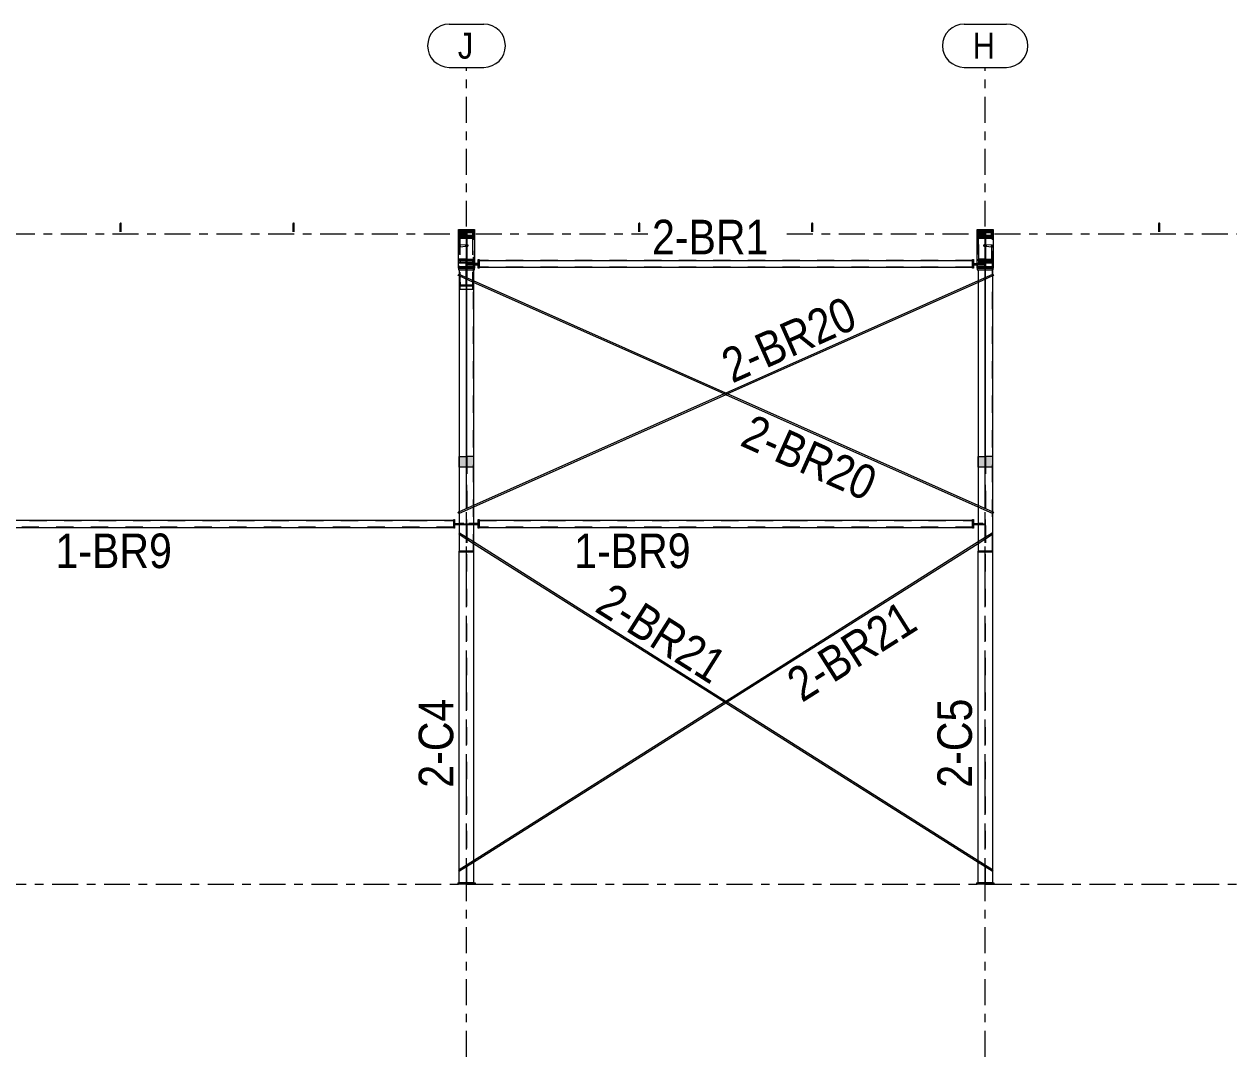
# Model space of a CAD drawing. Header units: millimetres. Extents: x -38 to 785, y -178 to 396.
# Drawn here: x 506.1 to 645.5, y -3.3 to 116.1 of the extents above; entities that cross this region are included whole.
import ezdxf

# ---------------------------------------------------------------- set-up
doc = ezdxf.new("R2010")
doc.units = ezdxf.units.MM
for name, pattern in [('XKITLINE00', [0]), ('XKITLINE02', [4, 2, -2]), ('XKITLINE03', [6, 3, -1, 1, -1])]:
    doc.linetypes.add(name, pattern=pattern)
for name, color, linetype, lineweight in [('Part', 2, 'Continuous', 0), ('PartMark', 7, 'Continuous', 0), ('S-grid', 1, 'Continuous', 0)]:
    doc.layers.add(name, color=color, linetype=linetype, lineweight=lineweight)
doc.styles.add('ARIAL', font='ARIAL.TTF')

# ---------------------------------------------------------------- blocks, each defined once
blk = doc.blocks.new('*A1')
at = {"layer": 'Part'}
blk.add_hatch(color=3, dxfattribs=at).paths.add_polyline_path([(616.38, 87.69), (616.38, 87.9), (618.21, 87.9), (618.21, 87.69)], flags=17)
blk = doc.blocks.new('*A2')
at = {"layer": 'Part'}
blk.add_hatch(color=3, dxfattribs=at).paths.add_polyline_path([(637.43, 93.13), (637.46, 93.12), (637.48, 93.09), (637.47, 93.05), (637.44, 93.03), (637.4, 93.04), (637.38, 93.08), (637.39, 93.11)], flags=17)
blk = doc.blocks.new('*A59')
at = {"layer": 'Part'}
blk.add_hatch(color=3, dxfattribs=at).paths.add_polyline_path([(557.26, 88.11), (557.26, 88.83), (557.33, 88.83), (557.33, 88.11)], flags=17)
blk = doc.blocks.new('*A60')
at = {"layer": 'Part'}
blk.add_hatch(color=3, dxfattribs=at).paths.add_polyline_path([(556.38, 87.9), (556.38, 88.11), (558.21, 88.11), (558.21, 87.9)], flags=17)
blk = doc.blocks.new('*A61')
at = {"layer": 'Part'}
blk.add_hatch(color=3, dxfattribs=at).paths.add_polyline_path([(556.38, 87.69), (556.38, 87.9), (558.21, 87.9), (558.21, 87.69)], flags=17)
blk = doc.blocks.new('*A62')
at = {"layer": 'Part'}
blk.add_hatch(color=3, dxfattribs=at).paths.add_polyline_path([(577.29, 93.13), (577.32, 93.12), (577.34, 93.09), (577.33, 93.05), (577.3, 93.03), (577.26, 93.04), (577.24, 93.08), (577.25, 93.11)], flags=17)
blk = doc.blocks.new('*A63')
at = {"layer": 'Part'}
blk.add_hatch(color=3, dxfattribs=at).paths.add_polyline_path([(617.26, 88.11), (617.26, 88.83), (617.33, 88.83), (617.33, 88.11)], flags=17)
blk = doc.blocks.new('*A64')
at = {"layer": 'Part'}
blk.add_hatch(color=3, dxfattribs=at).paths.add_polyline_path([(597.29, 93.13), (597.32, 93.12), (597.34, 93.09), (597.33, 93.05), (597.3, 93.03), (597.26, 93.04), (597.24, 93.08), (597.25, 93.11)], flags=17)
blk = doc.blocks.new('*A65')
at = {"layer": 'Part'}
blk.add_hatch(color=3, dxfattribs=at).paths.add_polyline_path([(616.38, 87.9), (616.38, 88.11), (618.21, 88.11), (618.21, 87.9)], flags=17)
blk = doc.blocks.new('*A77')
at = {"layer": 'Part'}
blk.add_hatch(color=3, dxfattribs=at).paths.add_polyline_path([(517.29, 93.13), (517.32, 93.12), (517.34, 93.09), (517.33, 93.05), (517.3, 93.03), (517.26, 93.04), (517.24, 93.08), (517.25, 93.11)], flags=17)
blk = doc.blocks.new('*A88')
at = {"layer": 'Part'}
blk.add_hatch(color=3, dxfattribs=at).paths.add_polyline_path([(537.29, 93.13), (537.32, 93.12), (537.34, 93.09), (537.33, 93.05), (537.3, 93.03), (537.26, 93.04), (537.24, 93.08), (537.25, 93.11)], flags=17)
blk = doc.blocks.new('*A89')
at = {"layer": 'Part'}
blk.add_hatch(color=3, dxfattribs=at).paths.add_polyline_path([(617.34, 90.6), (617.41, 90.56), (617.44, 90.51), (617.43, 90.45), (617.37, 90.42), (617.28, 90.4), (617.2, 90.42), (617.13, 90.45), (617.1, 90.51), (617.11, 90.56), (617.17, 90.6), (617.26, 90.61)], flags=17)
blk = doc.blocks.new('*A90')
at = {"layer": 'Part'}
blk.add_hatch(color=3, dxfattribs=at).paths.add_polyline_path([(557.41, 90.6), (557.47, 90.56), (557.49, 90.51), (557.46, 90.45), (557.39, 90.42), (557.3, 90.4), (557.21, 90.42), (557.16, 90.45), (557.14, 90.51), (557.17, 90.56), (557.24, 90.6), (557.33, 90.61)], flags=17)
blk = doc.blocks.new('*A92')
at = {"layer": 'Part'}
blk.add_hatch(color=3, dxfattribs=at).paths.add_polyline_path([(616.46, 92.07), (616.46, 92.18), (618.12, 92.18), (618.12, 92.07), (617.33, 92.07), (617.33, 88.94), (618.12, 88.94), (618.12, 88.83), (616.46, 88.83), (616.46, 88.94), (617.26, 88.94), (617.26, 92.07)], flags=17)
blk = doc.blocks.new('*A93')
at = {"layer": 'Part'}
blk.add_hatch(color=3, dxfattribs=at).paths.add_polyline_path([(556.46, 92.07), (556.46, 92.18), (558.12, 92.18), (558.12, 92.07), (557.33, 92.07), (557.33, 88.94), (558.12, 88.94), (558.12, 88.83), (556.46, 88.83), (556.46, 88.94), (557.26, 88.94), (557.26, 92.07)], flags=17)
blk = doc.blocks.new('*A94')
at = {"layer": 'Part'}
blk.add_hatch(color=3, dxfattribs=at).paths.add_polyline_path([(617.33, 87.69), (617.33, 66.14), (618.12, 66.14), (618.12, 64.91), (616.46, 64.91), (616.46, 66.14), (617.25, 66.14), (617.25, 87.69)], flags=17)
blk = doc.blocks.new('*A95')
at = {"layer": 'Part'}
blk.add_hatch(color=3, dxfattribs=at).paths.add_polyline_path([(557.33, 87.69), (557.33, 66.14), (558.12, 66.14), (558.12, 64.91), (556.46, 64.91), (556.46, 66.14), (557.25, 66.14), (557.25, 87.69)], flags=17)
blk = doc.blocks.new('*A174')
at = {"layer": 'S-grid', "color": 1, "linetype": 'XKITLINE03', "lineweight": 0}
for p, q in [((354.36, 91.88), (578.25, 91.88)), ((594.36, 91.88), (708.74, 91.88))]:
    blk.add_line(p, q, dxfattribs=at)
blk = doc.blocks.new('*A175')
at = {"layer": 'S-grid', "color": 1, "linetype": 'XKITLINE03', "lineweight": 0}
blk.add_line((-0.64, 16.67), (708.74, 16.67), dxfattribs=at)
blk = doc.blocks.new('*A182')
at = {"layer": 'Part', "color": 2, "linetype": 'XKITLINE00', "lineweight": 0}
for p, q in [((616.38, 87.9), (616.38, 92.37)), ((616.38, 92.37), (618.21, 92.37)), ((618.21, 92.37), (618.21, 87.9)), ((616.38, 88.11), (618.21, 88.11)), ((618.21, 87.9), (616.38, 87.9))]:
    blk.add_line(p, q, dxfattribs=at)
at = {"layer": 'Part', "color": 7, "linetype": 'XKITLINE02', "lineweight": 0}
blk.add_line((616.38, 92.24), (618.21, 92.24), dxfattribs=at)
blk = doc.blocks.new('*A183')
at = {"layer": 'Part', "color": 7, "linetype": 'XKITLINE02', "lineweight": 0}
for p, q in [((616.38, 92.24), (616.38, 87.9)), ((618.21, 92.24), (616.38, 92.24)), ((616.38, 92.11), (618.21, 92.11)), ((618.21, 87.9), (618.21, 92.24))]:
    blk.add_line(p, q, dxfattribs=at)
at = {"layer": 'Part', "color": 2, "linetype": 'XKITLINE00', "lineweight": 0}
for p, q in [((616.38, 87.9), (616.38, 87.69)), ((616.38, 87.9), (618.21, 87.9)), ((618.21, 87.69), (618.21, 87.9)), ((616.38, 87.69), (618.21, 87.69))]:
    blk.add_line(p, q, dxfattribs=at)
blk = doc.blocks.new('*A184')
at = {"layer": 'Part', "color": 2, "linetype": 'XKITLINE00', "lineweight": 0}
for p, q in [((617.25, 92.18), (617.25, 92.37)), ((617.25, 92.37), (617.33, 92.37)), ((617.33, 92.37), (617.33, 92.18))]:
    blk.add_line(p, q, dxfattribs=at)
at = {"layer": 'Part', "color": 7, "linetype": 'XKITLINE02', "lineweight": 0}
for p, q in [((617.25, 91.72), (617.25, 92.18)), ((617.33, 92.18), (617.33, 91.72)), ((617.33, 91.83), (617.25, 91.83)), ((617.25, 91.78), (617.33, 91.78)), ((617.33, 91.72), (617.25, 91.72))]:
    blk.add_line(p, q, dxfattribs=at)
blk = doc.blocks.new('*A185')
at = {"layer": 'Part', "color": 2, "linetype": 'XKITLINE00', "lineweight": 0}
for p, q in [((616.38, 88.34), (616, 88.34)), ((616, 88.26), (616, 88.34)), ((616.38, 88.26), (616, 88.26))]:
    blk.add_line(p, q, dxfattribs=at)
at = {"layer": 'Part', "color": 7, "linetype": 'XKITLINE02', "lineweight": 0}
for p, q in [((617.25, 88.34), (616.38, 88.34)), ((617.25, 88.26), (616.38, 88.26)), ((617.13, 88.34), (617.13, 88.26)), ((617.25, 88.34), (617.25, 88.26))]:
    blk.add_line(p, q, dxfattribs=at)
blk = doc.blocks.new('*A186')
at = {"layer": 'Part', "color": 2, "linetype": 'XKITLINE00', "lineweight": 0}
for p, q in [((615.92, 88.34), (615.92, 88.43)), ((615.92, 88.43), (616.38, 88.43)), ((616, 88.34), (615.92, 88.34))]:
    blk.add_line(p, q, dxfattribs=at)
at = {"layer": 'Part', "color": 7, "linetype": 'XKITLINE02', "lineweight": 0}
for p, q in [((617, 88.34), (616, 88.34)), ((617, 88.43), (616.38, 88.43)), ((617, 88.34), (617, 88.43))]:
    blk.add_line(p, q, dxfattribs=at)
blk = doc.blocks.new('*A187')
at = {"layer": 'Part', "color": 2, "linetype": 'XKITLINE00', "lineweight": 0}
for p, q in [((615.84, 87.89), (615.84, 88.89)), ((615.84, 88.89), (615.92, 88.89)), ((615.92, 87.89), (615.84, 87.89)), ((615.92, 88.89), (615.92, 87.89))]:
    blk.add_line(p, q, dxfattribs=at)
blk = doc.blocks.new('*A188')
at = {"layer": 'Part', "color": 7, "linetype": 'XKITLINE02', "lineweight": 0}
for p, q in [((616.54, 88.62), (616.54, 91.45)), ((618.04, 91.45), (616.54, 91.45)), ((618.04, 88.62), (618.04, 91.45)), ((618.04, 88.62), (616.54, 88.62))]:
    blk.add_line(p, q, dxfattribs=at)
blk = doc.blocks.new('*A189')
at = {"layer": 'Part', "color": 7, "linetype": 'XKITLINE02', "lineweight": 0}
for p, q in [((616.38, 91.45), (616.38, 92.09)), ((616.38, 92.09), (618.21, 92.09)), ((616.38, 92.01), (618.21, 92.01)), ((618.21, 92.09), (618.21, 91.45)), ((616.38, 91.53), (618.21, 91.53)), ((618.21, 91.45), (616.38, 91.45))]:
    blk.add_line(p, q, dxfattribs=at)
blk = doc.blocks.new('*A190')
at = {"layer": 'Part', "color": 7, "linetype": 'XKITLINE02', "lineweight": 0}
for p, q in [((616.56, 92.13), (616.56, 91.81)), ((618.02, 92.13), (616.56, 92.13)), ((616.56, 92.08), (618.02, 92.08)), ((618.02, 91.81), (618.02, 92.13))]:
    blk.add_line(p, q, dxfattribs=at)
blk = doc.blocks.new('*A191')
at = {"layer": 'Part', "color": 7, "linetype": 'XKITLINE02', "lineweight": 0}
for p, q in [((617.26, 91.45), (617.26, 92.01)), ((617.26, 92.01), (617.33, 92.01)), ((617.33, 92.01), (617.33, 91.45)), ((617.33, 91.45), (617.26, 91.45)), ((617.26, 91.45), (617.26, 91.45))]:
    blk.add_line(p, q, dxfattribs=at)
blk = doc.blocks.new('*A192')
at = {"layer": 'Part', "color": 7, "linetype": 'XKITLINE02', "lineweight": 0}
for p, q in [((617.32, 91.45), (617.26, 91.45)), ((617.26, 91.45), (617.26, 88.73)), ((617.32, 88.73), (617.32, 91.45)), ((617.26, 88.82), (616.56, 88.82)), ((616.56, 88.82), (616.56, 88.63)), ((618.02, 88.73), (616.56, 88.73)), ((618.02, 88.82), (617.32, 88.82)), ((618.02, 88.63), (618.02, 88.82))]:
    blk.add_line(p, q, dxfattribs=at)
blk = doc.blocks.new('*A194')
at = {"layer": 'Part', "color": 2, "linetype": 'XKITLINE00', "lineweight": 0}
for p, q in [((637.39, 93.11), (637.38, 93.08)), ((637.38, 92.09), (637.38, 93.08)), ((637.38, 93.08), (637.4, 93.04)), ((637.43, 93.13), (637.39, 93.11)), ((637.4, 93.04), (637.44, 93.03)), ((637.46, 93.12), (637.43, 93.13)), ((637.44, 93.03), (637.47, 93.05)), ((637.48, 93.09), (637.46, 93.12)), ((637.47, 93.05), (637.48, 93.09)), ((637.48, 92.1), (637.48, 93.09))]:
    blk.add_line(p, q, dxfattribs=at)
blk = doc.blocks.new('*A412')
at = {"layer": 'Part', "color": 2, "linetype": 'XKITLINE00', "lineweight": 0}
for p, q in [((498.75, 58.75), (555.84, 58.75)), ((498.75, 57.92), (555.84, 57.92))]:
    blk.add_line(p, q, dxfattribs=at)
at = {"layer": 'Part', "color": 7, "linetype": 'XKITLINE02', "lineweight": 0}
for p, q in [((498.75, 58.75), (498.75, 57.92)), ((498.75, 58.72), (555.84, 58.72)), ((555.84, 58.75), (555.84, 57.92)), ((555.84, 57.95), (498.75, 57.95))]:
    blk.add_line(p, q, dxfattribs=at)
blk = doc.blocks.new('*A413')
at = {"layer": 'Part', "color": 7, "linetype": 'XKITLINE02', "lineweight": 0}
for p, q in [((617.25, 55.18), (616.5, 55.18)), ((616.5, 55.18), (616.5, 55.09)), ((616.5, 55.09), (617.25, 55.09)), ((617.13, 55.18), (617.13, 55.09)), ((617.25, 55.09), (617.25, 55.18))]:
    blk.add_line(p, q, dxfattribs=at)
blk = doc.blocks.new('*A414')
at = {"layer": 'Part', "color": 7, "linetype": 'XKITLINE02', "lineweight": 0}
for p, q in [((618.08, 55.18), (617.33, 55.18)), ((617.33, 55.18), (617.33, 55.09)), ((617.33, 55.09), (618.08, 55.09)), ((617.45, 55.18), (617.45, 55.09)), ((618.08, 55.09), (618.08, 55.18))]:
    blk.add_line(p, q, dxfattribs=at)
blk = doc.blocks.new('*A415')
at = {"layer": 'Part', "color": 2, "linetype": 'XKITLINE00', "lineweight": 0}
for p, q in [((616.46, 58.29), (616, 58.29)), ((616, 58.21), (616, 58.29)), ((616.46, 58.21), (616, 58.21))]:
    blk.add_line(p, q, dxfattribs=at)
at = {"layer": 'Part', "color": 7, "linetype": 'XKITLINE02', "lineweight": 0}
for p, q in [((617.25, 58.29), (616.46, 58.29)), ((617.25, 58.21), (616.46, 58.21)), ((617.13, 58.29), (617.13, 58.21)), ((617.25, 58.29), (617.25, 58.21))]:
    blk.add_line(p, q, dxfattribs=at)
blk = doc.blocks.new('*A416')
at = {"layer": 'Part', "color": 2, "linetype": 'XKITLINE00', "lineweight": 0}
for p, q in [((615.92, 58.29), (615.92, 58.38)), ((615.92, 58.38), (616.46, 58.38)), ((616, 58.29), (615.92, 58.29))]:
    blk.add_line(p, q, dxfattribs=at)
at = {"layer": 'Part', "color": 7, "linetype": 'XKITLINE02', "lineweight": 0}
for p, q in [((617, 58.29), (616, 58.29)), ((617, 58.38), (616.46, 58.38)), ((617, 58.29), (617, 58.38))]:
    blk.add_line(p, q, dxfattribs=at)
blk = doc.blocks.new('*A417')
at = {"layer": 'Part', "color": 2, "linetype": 'XKITLINE00', "lineweight": 0}
for p, q in [((615.84, 57.83), (615.84, 58.83)), ((615.84, 58.83), (615.92, 58.83)), ((615.92, 58.83), (615.92, 57.83)), ((615.92, 57.83), (615.84, 57.83))]:
    blk.add_line(p, q, dxfattribs=at)
blk = doc.blocks.new('*A436')
at = {"layer": 'Part', "color": 2, "linetype": 'XKITLINE00', "lineweight": 0}
for p, q in [((558.75, 88.8), (615.84, 88.8)), ((615.84, 87.97), (558.75, 87.97))]:
    blk.add_line(p, q, dxfattribs=at)
at = {"layer": 'Part', "color": 7, "linetype": 'XKITLINE02', "lineweight": 0}
for p, q in [((558.75, 87.97), (558.75, 88.8)), ((615.84, 88.77), (558.75, 88.77)), ((615.84, 88), (558.75, 88)), ((615.84, 88.8), (615.84, 87.97))]:
    blk.add_line(p, q, dxfattribs=at)
blk = doc.blocks.new('*A437')
at = {"layer": 'Part', "color": 7, "linetype": 'XKITLINE02', "lineweight": 0}
for p, q in [((557.32, 91.45), (557.26, 91.45)), ((557.26, 91.45), (557.26, 88.73)), ((557.32, 88.73), (557.32, 91.45)), ((557.26, 88.82), (556.56, 88.82)), ((556.56, 88.82), (556.56, 88.63)), ((558.02, 88.73), (556.56, 88.73)), ((558.02, 88.82), (557.32, 88.82)), ((558.02, 88.63), (558.02, 88.82))]:
    blk.add_line(p, q, dxfattribs=at)
blk = doc.blocks.new('*A438')
at = {"layer": 'Part', "color": 2, "linetype": 'XKITLINE00', "lineweight": 0}
for p, q in [((557.26, 88.11), (557.26, 88.83)), ((557.26, 88.83), (557.33, 88.83)), ((557.33, 88.11), (557.26, 88.11)), ((557.33, 88.83), (557.33, 88.11))]:
    blk.add_line(p, q, dxfattribs=at)
at = {"layer": 'Part', "color": 7, "linetype": 'XKITLINE02', "lineweight": 0}
for p, q in [((557.26, 88.76), (557.33, 88.76)), ((557.26, 88.67), (557.33, 88.67))]:
    blk.add_line(p, q, dxfattribs=at)
blk = doc.blocks.new('*A439')
at = {"layer": 'Part', "color": 2, "linetype": 'XKITLINE00', "lineweight": 0}
for p, q in [((556.38, 87.9), (556.38, 92.37)), ((556.38, 92.37), (558.21, 92.37)), ((558.21, 92.37), (558.21, 87.9)), ((556.38, 88.11), (558.21, 88.11)), ((558.21, 87.9), (556.38, 87.9))]:
    blk.add_line(p, q, dxfattribs=at)
at = {"layer": 'Part', "color": 7, "linetype": 'XKITLINE02', "lineweight": 0}
blk.add_line((556.38, 92.24), (558.21, 92.24), dxfattribs=at)
blk = doc.blocks.new('*A440')
at = {"layer": 'Part', "color": 7, "linetype": 'XKITLINE02', "lineweight": 0}
for p, q in [((556.38, 92.24), (556.38, 87.9)), ((558.21, 92.24), (556.38, 92.24)), ((556.38, 92.11), (558.21, 92.11)), ((558.21, 87.9), (558.21, 92.24))]:
    blk.add_line(p, q, dxfattribs=at)
at = {"layer": 'Part', "color": 2, "linetype": 'XKITLINE00', "lineweight": 0}
for p, q in [((556.38, 87.9), (556.38, 87.69)), ((556.38, 87.9), (558.21, 87.9)), ((558.21, 87.69), (558.21, 87.9)), ((556.38, 87.69), (558.21, 87.69))]:
    blk.add_line(p, q, dxfattribs=at)
blk = doc.blocks.new('*A441')
at = {"layer": 'Part', "color": 2, "linetype": 'XKITLINE00', "lineweight": 0}
for p, q in [((557.25, 92.18), (557.25, 92.37)), ((557.25, 92.37), (557.33, 92.37)), ((557.33, 92.37), (557.33, 92.18))]:
    blk.add_line(p, q, dxfattribs=at)
at = {"layer": 'Part', "color": 7, "linetype": 'XKITLINE02', "lineweight": 0}
for p, q in [((557.25, 91.72), (557.25, 92.18)), ((557.33, 92.18), (557.33, 91.72)), ((557.33, 91.83), (557.25, 91.83)), ((557.25, 91.78), (557.33, 91.78)), ((557.33, 91.72), (557.25, 91.72))]:
    blk.add_line(p, q, dxfattribs=at)
blk = doc.blocks.new('*A442')
at = {"layer": 'Part', "color": 7, "linetype": 'XKITLINE02', "lineweight": 0}
for p, q in [((557.33, 88.34), (557.33, 88.26)), ((558.21, 88.34), (557.33, 88.34)), ((558.21, 88.26), (557.33, 88.26)), ((557.45, 88.34), (557.45, 88.26))]:
    blk.add_line(p, q, dxfattribs=at)
at = {"layer": 'Part', "color": 2, "linetype": 'XKITLINE00', "lineweight": 0}
for p, q in [((558.58, 88.34), (558.21, 88.34)), ((558.58, 88.26), (558.21, 88.26)), ((558.58, 88.34), (558.58, 88.26))]:
    blk.add_line(p, q, dxfattribs=at)
blk = doc.blocks.new('*A443')
at = {"layer": 'Part', "color": 7, "linetype": 'XKITLINE02', "lineweight": 0}
for p, q in [((557.58, 88.43), (557.58, 88.34)), ((558.21, 88.43), (557.58, 88.43)), ((558.58, 88.34), (557.58, 88.34))]:
    blk.add_line(p, q, dxfattribs=at)
at = {"layer": 'Part', "color": 2, "linetype": 'XKITLINE00', "lineweight": 0}
for p, q in [((558.66, 88.43), (558.21, 88.43)), ((558.66, 88.34), (558.58, 88.34)), ((558.66, 88.43), (558.66, 88.34))]:
    blk.add_line(p, q, dxfattribs=at)
blk = doc.blocks.new('*A444')
at = {"layer": 'Part', "color": 2, "linetype": 'XKITLINE00', "lineweight": 0}
for p, q in [((558.66, 87.89), (558.66, 88.89)), ((558.66, 88.89), (558.75, 88.89)), ((558.75, 87.89), (558.66, 87.89)), ((558.75, 88.89), (558.75, 87.89))]:
    blk.add_line(p, q, dxfattribs=at)
blk = doc.blocks.new('*A445')
at = {"layer": 'Part', "color": 7, "linetype": 'XKITLINE02', "lineweight": 0}
for p, q in [((557.33, 85.91), (558.08, 85.91)), ((557.33, 85.83), (557.33, 85.91)), ((558.08, 85.83), (557.33, 85.83)), ((557.45, 85.91), (557.45, 85.83)), ((558.08, 85.91), (558.08, 85.83))]:
    blk.add_line(p, q, dxfattribs=at)
blk = doc.blocks.new('*A446')
at = {"layer": 'Part', "color": 7, "linetype": 'XKITLINE02', "lineweight": 0}
for p, q in [((556.5, 85.83), (556.5, 85.91)), ((556.5, 85.91), (557.25, 85.91)), ((557.25, 85.83), (556.5, 85.83)), ((557.13, 85.91), (557.13, 85.83)), ((557.25, 85.91), (557.25, 85.83))]:
    blk.add_line(p, q, dxfattribs=at)
blk = doc.blocks.new('*A447')
at = {"layer": 'Part', "color": 7, "linetype": 'XKITLINE02', "lineweight": 0}
for p, q in [((556.54, 85.45), (556.54, 91.45)), ((558.04, 91.45), (556.54, 91.45)), ((558.04, 85.45), (558.04, 91.45)), ((558.04, 85.45), (556.54, 85.45))]:
    blk.add_line(p, q, dxfattribs=at)
blk = doc.blocks.new('*A448')
at = {"layer": 'Part', "color": 7, "linetype": 'XKITLINE02', "lineweight": 0}
for p, q in [((557.26, 85.99), (557.26, 88.71)), ((557.26, 88.71), (557.32, 88.71)), ((557.26, 88.6), (557.32, 88.6)), ((557.32, 88.71), (557.32, 85.99)), ((556.56, 86.3), (556.56, 85.89)), ((556.56, 85.99), (557.26, 85.99)), ((556.56, 85.89), (558.02, 85.89)), ((557.32, 85.99), (558.02, 85.99)), ((558.02, 86.3), (558.02, 85.89))]:
    blk.add_line(p, q, dxfattribs=at)
blk = doc.blocks.new('*A449')
at = {"layer": 'Part', "color": 7, "linetype": 'XKITLINE02', "lineweight": 0}
for p, q in [((556.38, 91.45), (556.38, 92.09)), ((556.38, 92.09), (558.21, 92.09)), ((556.38, 92.01), (558.21, 92.01)), ((558.21, 92.09), (558.21, 91.45)), ((556.38, 91.53), (558.21, 91.53)), ((558.21, 91.45), (556.38, 91.45))]:
    blk.add_line(p, q, dxfattribs=at)
blk = doc.blocks.new('*A450')
at = {"layer": 'Part', "color": 7, "linetype": 'XKITLINE02', "lineweight": 0}
for p, q in [((556.56, 92.13), (556.56, 91.81)), ((558.02, 92.13), (556.56, 92.13)), ((556.56, 92.08), (558.02, 92.08)), ((558.02, 91.81), (558.02, 92.13))]:
    blk.add_line(p, q, dxfattribs=at)
blk = doc.blocks.new('*A451')
at = {"layer": 'Part', "color": 7, "linetype": 'XKITLINE02', "lineweight": 0}
for p, q in [((557.26, 91.45), (557.26, 92.01)), ((557.26, 92.01), (557.33, 92.01)), ((557.33, 92.01), (557.33, 91.45)), ((557.33, 91.45), (557.26, 91.45)), ((557.26, 91.45), (557.26, 91.45))]:
    blk.add_line(p, q, dxfattribs=at)
blk = doc.blocks.new('*A452')
at = {"layer": 'Part', "color": 2, "linetype": 'XKITLINE00', "lineweight": 0}
for p, q in [((577.25, 93.11), (577.24, 93.08)), ((577.24, 92.09), (577.24, 93.08)), ((577.24, 93.08), (577.26, 93.04)), ((577.29, 93.13), (577.25, 93.11)), ((577.26, 93.04), (577.3, 93.03)), ((577.32, 93.12), (577.29, 93.13)), ((577.3, 93.03), (577.33, 93.05)), ((577.34, 93.09), (577.32, 93.12)), ((577.33, 93.05), (577.34, 93.09)), ((577.34, 92.1), (577.34, 93.09))]:
    blk.add_line(p, q, dxfattribs=at)
blk = doc.blocks.new('*A453')
at = {"layer": 'Part', "color": 2, "linetype": 'XKITLINE00', "lineweight": 0}
for p, q in [((617.26, 88.11), (617.26, 88.83)), ((617.26, 88.83), (617.33, 88.83)), ((617.33, 88.11), (617.26, 88.11)), ((617.33, 88.83), (617.33, 88.11))]:
    blk.add_line(p, q, dxfattribs=at)
at = {"layer": 'Part', "color": 7, "linetype": 'XKITLINE02', "lineweight": 0}
for p, q in [((617.26, 88.76), (617.33, 88.76)), ((617.26, 88.67), (617.33, 88.67))]:
    blk.add_line(p, q, dxfattribs=at)
blk = doc.blocks.new('*A454')
at = {"layer": 'Part', "color": 2, "linetype": 'XKITLINE00', "lineweight": 0}
for p, q in [((597.25, 93.11), (597.24, 93.08)), ((597.24, 92.09), (597.24, 93.08)), ((597.24, 93.08), (597.26, 93.04)), ((597.29, 93.13), (597.25, 93.11)), ((597.26, 93.04), (597.3, 93.03)), ((597.32, 93.12), (597.29, 93.13)), ((597.3, 93.03), (597.33, 93.05)), ((597.34, 93.09), (597.32, 93.12)), ((597.33, 93.05), (597.34, 93.09)), ((597.34, 92.1), (597.34, 93.09))]:
    blk.add_line(p, q, dxfattribs=at)
blk = doc.blocks.new('*A504')
at = {"layer": 'Part', "color": 2, "linetype": 'XKITLINE00', "lineweight": 0}
for p, q in [((517.25, 93.11), (517.24, 93.08)), ((517.24, 92.09), (517.24, 93.08)), ((517.24, 93.08), (517.26, 93.04)), ((517.29, 93.13), (517.25, 93.11)), ((517.26, 93.04), (517.3, 93.03)), ((517.32, 93.12), (517.29, 93.13)), ((517.3, 93.03), (517.33, 93.05)), ((517.34, 93.09), (517.32, 93.12)), ((517.33, 93.05), (517.34, 93.09)), ((517.34, 92.1), (517.34, 93.09))]:
    blk.add_line(p, q, dxfattribs=at)
blk = doc.blocks.new('*A546')
at = {"layer": 'S-grid', "color": 1, "linetype": 'XKITLINE03', "lineweight": 0}
blk.add_line((617.29, -3.3), (617.29, 111.12), dxfattribs=at)
at = {"layer": 'S-grid', "color": 3, "style": 'ARIAL', "width": 0.85}
blk.add_text('H', height=3, dxfattribs=at).set_placement((615.85, 112.12))
blk = doc.blocks.new('*A547')
at = {"layer": 'S-grid', "color": 1, "linetype": 'XKITLINE00', "lineweight": 0}
for p, q in [((614.85, 116.12), (619.74, 116.12)), ((614.85, 111.12), (619.74, 111.12))]:
    blk.add_line(p, q, dxfattribs=at)
for centre, start, end in [((614.85, 113.62), 90, 270), ((619.74, 113.62), 270, 90)]:
    blk.add_arc(centre, 2.5, start, end, dxfattribs=at)
blk = doc.blocks.new('*A548')
at = {"layer": 'S-grid', "color": 1, "linetype": 'XKITLINE03', "lineweight": 0}
blk.add_line((557.29, -3.3), (557.29, 111.12), dxfattribs=at)
at = {"layer": 'S-grid', "color": 3, "style": 'ARIAL', "width": 0.85}
blk.add_text('J', height=3, dxfattribs=at).set_placement((556.29, 112.12))
blk = doc.blocks.new('*A549')
at = {"layer": 'S-grid', "color": 1, "linetype": 'XKITLINE00', "lineweight": 0}
for p, q in [((555.29, 116.12), (559.29, 116.12)), ((555.29, 111.12), (559.29, 111.12))]:
    blk.add_line(p, q, dxfattribs=at)
for centre, start, end in [((555.29, 113.62), 90, 270), ((559.29, 113.62), 270, 90)]:
    blk.add_arc(centre, 2.5, start, end, dxfattribs=at)
blk = doc.blocks.new('*A550')
at = {"layer": 'Part', "color": 2, "linetype": 'XKITLINE00', "lineweight": 0}
for p, q in [((537.25, 93.11), (537.24, 93.08)), ((537.24, 92.09), (537.24, 93.08)), ((537.24, 93.08), (537.26, 93.04)), ((537.29, 93.13), (537.25, 93.11)), ((537.26, 93.04), (537.3, 93.03)), ((537.32, 93.12), (537.29, 93.13)), ((537.3, 93.03), (537.33, 93.05)), ((537.34, 93.09), (537.32, 93.12)), ((537.33, 93.05), (537.34, 93.09)), ((537.34, 92.1), (537.34, 93.09))]:
    blk.add_line(p, q, dxfattribs=at)
blk = doc.blocks.new('*A551')
at = {"layer": 'Part', "color": 2, "linetype": 'XKITLINE00', "lineweight": 0}
for p, q in [((617.17, 90.6), (617.11, 90.56)), ((617.26, 90.61), (617.17, 90.6)), ((617.26, 90.61), (617.26, 90.61)), ((617.34, 90.6), (617.26, 90.61)), ((618.09, 90.55), (617.33, 90.61)), ((617.41, 90.56), (617.34, 90.6)), ((617.11, 90.56), (617.1, 90.51)), ((617.1, 90.51), (617.13, 90.45)), ((617.13, 90.45), (617.2, 90.42)), ((617.2, 90.42), (617.28, 90.4)), ((617.28, 90.4), (617.37, 90.42)), ((618.09, 90.34), (617.33, 90.4)), ((617.37, 90.42), (617.43, 90.45)), ((617.44, 90.51), (617.41, 90.56)), ((617.43, 90.45), (617.44, 90.51)), ((618.09, 90.55), (618.12, 90.54)), ((618.12, 90.36), (618.09, 90.34)), ((618.12, 90.54), (618.14, 90.5)), ((618.14, 90.4), (618.12, 90.36)), ((618.14, 90.5), (618.15, 90.45)), ((618.15, 90.45), (618.14, 90.4))]:
    blk.add_line(p, q, dxfattribs=at)
at = {"layer": 'Part', "color": 7, "linetype": 'XKITLINE02', "lineweight": 0}
for p, q in [((617.33, 90.61), (617.26, 90.61)), ((617.33, 90.4), (617.28, 90.4)), ((618.03, 90.49), (618.06, 90.53)), ((618.03, 90.43), (618.03, 90.49)), ((618.03, 90.38), (618.03, 90.43)), ((618.06, 90.35), (618.03, 90.38)), ((618.06, 90.53), (618.09, 90.55)), ((618.09, 90.34), (618.06, 90.35))]:
    blk.add_line(p, q, dxfattribs=at)
blk = doc.blocks.new('*A552')
at = {"layer": 'Part', "color": 2, "linetype": 'XKITLINE00', "lineweight": 0}
for p, q in [((557.26, 90.61), (556.49, 90.55)), ((557.24, 90.6), (557.17, 90.56)), ((557.33, 90.61), (557.24, 90.6)), ((557.33, 90.61), (557.33, 90.61)), ((557.41, 90.6), (557.33, 90.61)), ((557.47, 90.56), (557.41, 90.6)), ((556.43, 90.45), (556.44, 90.5)), ((556.44, 90.4), (556.43, 90.45)), ((556.44, 90.5), (556.46, 90.54)), ((556.46, 90.36), (556.44, 90.4)), ((556.46, 90.54), (556.49, 90.55)), ((556.49, 90.34), (556.46, 90.36)), ((557.26, 90.4), (556.49, 90.34)), ((557.17, 90.56), (557.14, 90.51)), ((557.14, 90.51), (557.16, 90.45)), ((557.16, 90.45), (557.21, 90.42)), ((557.21, 90.42), (557.3, 90.4)), ((557.3, 90.4), (557.39, 90.42)), ((557.39, 90.42), (557.46, 90.45)), ((557.46, 90.45), (557.49, 90.51)), ((557.49, 90.51), (557.47, 90.56))]:
    blk.add_line(p, q, dxfattribs=at)
at = {"layer": 'Part', "color": 7, "linetype": 'XKITLINE02', "lineweight": 0}
for p, q in [((557.33, 90.61), (557.26, 90.61)), ((556.49, 90.55), (556.53, 90.53)), ((556.53, 90.35), (556.49, 90.34)), ((556.53, 90.53), (556.55, 90.49)), ((556.55, 90.38), (556.53, 90.35)), ((556.55, 90.49), (556.56, 90.43)), ((556.56, 90.43), (556.55, 90.38)), ((557.3, 90.4), (557.26, 90.4))]:
    blk.add_line(p, q, dxfattribs=at)
blk = doc.blocks.new('*A554')
at = {"layer": 'Part', "color": 2, "linetype": 'XKITLINE00', "lineweight": 0}
for p, q in [((616.46, 92.07), (616.46, 92.18)), ((616.46, 92.18), (618.12, 92.18)), ((616.46, 91.61), (616.46, 92.07)), ((616.46, 92.07), (617.26, 92.07)), ((617.26, 92.07), (617.26, 88.94)), ((617.33, 92.07), (617.33, 88.94)), ((618.12, 92.07), (617.33, 92.07)), ((618.12, 92.18), (618.12, 91.61)), ((616.46, 91.61), (617.26, 91.61)), ((618.12, 91.61), (617.33, 91.61)), ((617.26, 88.94), (616.46, 88.94)), ((616.46, 88.94), (616.46, 88.75)), ((616.46, 88.83), (618.12, 88.83)), ((617.26, 88.75), (616.46, 88.75)), ((617.33, 88.94), (618.12, 88.94)), ((618.12, 88.75), (617.33, 88.75)), ((618.12, 88.94), (618.12, 88.75))]:
    blk.add_line(p, q, dxfattribs=at)
at = {"layer": 'Part', "color": 7, "linetype": 'XKITLINE02', "lineweight": 0}
for p, q in [((616.46, 91.7), (618.12, 91.7)), ((616.46, 88.84), (617.26, 88.84)), ((617.26, 88.94), (617.26, 88.84)), ((617.33, 88.75), (617.26, 88.75)), ((617.33, 88.84), (617.33, 88.94)), ((618.12, 88.84), (617.33, 88.84))]:
    blk.add_line(p, q, dxfattribs=at)
blk = doc.blocks.new('*A555')
at = {"layer": 'Part', "color": 2, "linetype": 'XKITLINE00', "lineweight": 0}
for p, q in [((556.46, 92.07), (556.46, 92.18)), ((556.46, 92.18), (558.12, 92.18)), ((556.46, 91.61), (556.46, 92.07)), ((556.46, 92.07), (557.26, 92.07)), ((557.26, 92.07), (557.26, 88.94)), ((557.33, 92.07), (557.33, 88.94)), ((558.12, 92.07), (557.33, 92.07)), ((558.12, 92.18), (558.12, 91.61)), ((556.46, 91.61), (557.26, 91.61)), ((558.12, 91.61), (557.33, 91.61)), ((557.26, 88.94), (556.46, 88.94)), ((556.46, 88.94), (556.46, 88.75)), ((556.46, 88.83), (558.12, 88.83)), ((557.26, 88.75), (556.46, 88.75)), ((557.33, 88.94), (558.12, 88.94)), ((558.12, 88.75), (557.33, 88.75)), ((558.12, 88.94), (558.12, 88.75))]:
    blk.add_line(p, q, dxfattribs=at)
at = {"layer": 'Part', "color": 7, "linetype": 'XKITLINE02', "lineweight": 0}
for p, q in [((556.46, 91.7), (558.12, 91.7)), ((556.46, 88.84), (557.26, 88.84)), ((557.26, 88.94), (557.26, 88.84)), ((557.33, 88.75), (557.26, 88.75)), ((557.33, 88.84), (557.33, 88.94)), ((558.12, 88.84), (557.33, 88.84))]:
    blk.add_line(p, q, dxfattribs=at)
blk = doc.blocks.new('*A556')
at = {"layer": 'Part', "color": 2, "linetype": 'XKITLINE00', "lineweight": 0}
for p, q in [((556.46, 57.22), (556.4, 57.13)), ((556.46, 57.09), (556.4, 57.13)), ((587.29, 37.81), (558.12, 56.24)), ((587.14, 37.71), (558.12, 56.04)), ((616.46, 19.39), (587.45, 37.71)), ((616.46, 19.19), (587.29, 37.61)), ((618.18, 18.3), (618.12, 18.33)), ((618.18, 18.3), (618.12, 18.21))]:
    blk.add_line(p, q, dxfattribs=at)
at = {"layer": 'Part', "color": 7, "linetype": 'XKITLINE02', "lineweight": 0}
for p, q in [((556.49, 57.27), (556.46, 57.22)), ((558.12, 56.24), (556.49, 57.27)), ((558.12, 56.04), (556.46, 57.09)), ((587.29, 37.61), (587.14, 37.71)), ((587.45, 37.71), (587.29, 37.81)), ((618.12, 18.33), (616.46, 19.39)), ((618.09, 18.16), (616.46, 19.19)), ((618.12, 18.21), (618.09, 18.16))]:
    blk.add_line(p, q, dxfattribs=at)
blk = doc.blocks.new('*A557')
at = {"layer": 'Part', "color": 7, "linetype": 'XKITLINE02', "lineweight": 0}
for p, q in [((618.09, 57.27), (616.46, 56.24)), ((618.12, 57.22), (618.09, 57.27)), ((618.12, 57.09), (616.46, 56.04)), ((587.29, 37.81), (587.14, 37.71)), ((587.45, 37.71), (587.29, 37.61)), ((558.12, 19.39), (556.46, 18.33)), ((556.49, 18.16), (556.46, 18.21)), ((558.12, 19.19), (556.49, 18.16))]:
    blk.add_line(p, q, dxfattribs=at)
at = {"layer": 'Part', "color": 2, "linetype": 'XKITLINE00', "lineweight": 0}
for p, q in [((618.18, 57.13), (618.12, 57.22)), ((616.46, 56.24), (587.29, 37.81)), ((616.46, 56.04), (587.45, 37.71)), ((618.18, 57.13), (618.12, 57.09)), ((587.14, 37.71), (558.12, 19.39)), ((587.29, 37.61), (558.12, 19.19)), ((556.46, 18.33), (556.4, 18.3)), ((556.46, 18.21), (556.4, 18.3))]:
    blk.add_line(p, q, dxfattribs=at)
blk = doc.blocks.new('*A563')
at = {"layer": 'Part', "color": 7, "linetype": 'XKITLINE02', "lineweight": 0}
for p, q in [((616.46, 91.47), (616.46, 87.69)), ((618.12, 91.47), (616.46, 91.47)), ((616.46, 91.37), (617.25, 91.37)), ((617.25, 91.37), (617.25, 16.83)), ((617.33, 16.83), (617.33, 91.37)), ((617.33, 91.37), (618.12, 91.37)), ((618.12, 55.16), (618.12, 91.47)), ((616.46, 88.6), (617.25, 88.6)), ((616.46, 88.51), (618.12, 88.51)), ((617.33, 88.6), (618.12, 88.6)), ((616.46, 66.14), (616.46, 55.16)), ((618.12, 66.14), (618.12, 55.16)), ((618.12, 16.83), (616.46, 16.83))]:
    blk.add_line(p, q, dxfattribs=at)
at = {"layer": 'Part', "color": 2, "linetype": 'XKITLINE00', "lineweight": 0}
for p, q in [((616.46, 87.69), (616.46, 66.14)), ((618.12, 87.69), (618.12, 66.14)), ((616.46, 16.83), (616.46, 55.16)), ((618.12, 55.16), (618.12, 16.83))]:
    blk.add_line(p, q, dxfattribs=at)
blk = doc.blocks.new('*A564')
at = {"layer": 'Part', "color": 7, "linetype": 'XKITLINE02', "lineweight": 0}
for p, q in [((556.46, 91.47), (556.46, 87.69)), ((558.12, 91.47), (556.46, 91.47)), ((556.46, 91.37), (557.25, 91.37)), ((557.25, 91.37), (557.25, 16.83)), ((557.33, 16.83), (557.33, 91.37)), ((557.33, 91.37), (558.12, 91.37)), ((558.12, 55.16), (558.12, 91.47)), ((556.46, 88.6), (557.25, 88.6)), ((556.46, 88.51), (558.12, 88.51)), ((557.33, 88.6), (558.12, 88.6)), ((556.46, 66.14), (556.46, 55.16)), ((558.12, 66.14), (558.12, 55.16)), ((558.12, 16.83), (556.46, 16.83))]:
    blk.add_line(p, q, dxfattribs=at)
at = {"layer": 'Part', "color": 2, "linetype": 'XKITLINE00', "lineweight": 0}
for p, q in [((556.46, 87.69), (556.46, 66.14)), ((558.12, 87.69), (558.12, 66.14)), ((556.46, 16.83), (556.46, 55.16)), ((558.12, 55.16), (558.12, 16.83))]:
    blk.add_line(p, q, dxfattribs=at)
blk = doc.blocks.new('*A565')
at = {"layer": 'Part', "color": 2, "linetype": 'XKITLINE00', "lineweight": 0}
for p, q in [((616.46, 86.44), (587.29, 73.45)), ((618.17, 87.2), (618.12, 87.18)), ((618.24, 87.05), (618.12, 87)), ((618.17, 87.2), (618.24, 87.05)), ((616.46, 86.26), (587.5, 73.36)), ((587.09, 73.36), (558.12, 60.46)), ((587.29, 73.27), (558.12, 60.28)), ((556.46, 59.72), (556.34, 59.67)), ((556.38, 59.59), (556.34, 59.67)), ((556.41, 59.52), (556.38, 59.59)), ((556.46, 59.54), (556.41, 59.52))]:
    blk.add_line(p, q, dxfattribs=at)
at = {"layer": 'Part', "color": 7, "linetype": 'XKITLINE02', "lineweight": 0}
for p, q in [((618.12, 87.18), (616.46, 86.44)), ((618.12, 87), (616.46, 86.26)), ((587.29, 73.45), (587.09, 73.36)), ((587.5, 73.36), (587.29, 73.27)), ((558.12, 60.46), (556.46, 59.72)), ((558.12, 60.28), (556.46, 59.54)), ((556.38, 59.59), (556.4, 59.54))]:
    blk.add_line(p, q, dxfattribs=at)
blk = doc.blocks.new('*A566')
at = {"layer": 'Part', "color": 2, "linetype": 'XKITLINE00', "lineweight": 0}
for p, q in [((556.34, 87.05), (556.41, 87.2)), ((556.46, 87), (556.34, 87.05)), ((556.46, 87.18), (556.41, 87.2)), ((587.29, 73.45), (558.12, 86.44)), ((587.09, 73.36), (558.12, 86.26)), ((616.46, 60.28), (587.29, 73.27)), ((616.46, 60.46), (587.5, 73.36)), ((618.24, 59.67), (618.12, 59.72)), ((618.17, 59.52), (618.12, 59.54)), ((618.24, 59.67), (618.17, 59.52))]:
    blk.add_line(p, q, dxfattribs=at)
at = {"layer": 'Part', "color": 7, "linetype": 'XKITLINE02', "lineweight": 0}
for p, q in [((558.12, 86.44), (556.46, 87.18)), ((558.12, 86.26), (556.46, 87)), ((587.29, 73.27), (587.09, 73.36)), ((587.5, 73.36), (587.29, 73.45)), ((618.12, 59.72), (616.46, 60.46)), ((618.12, 59.54), (616.46, 60.28))]:
    blk.add_line(p, q, dxfattribs=at)
blk = doc.blocks.new('*A567')
at = {"layer": 'Part', "color": 7, "linetype": 'XKITLINE02', "lineweight": 0}
for p, q in [((617.33, 88.43), (617.25, 88.43)), ((617.25, 88.43), (617.25, 87.69)), ((617.25, 88.39), (617.33, 88.39)), ((617.33, 87.69), (617.33, 88.43)), ((617.25, 66.14), (617.25, 55.18)), ((617.33, 66.14), (617.33, 55.18)), ((618.12, 55.18), (616.46, 55.18))]:
    blk.add_line(p, q, dxfattribs=at)
at = {"layer": 'Part', "color": 2, "linetype": 'XKITLINE00', "lineweight": 0}
for p, q in [((617.25, 87.69), (617.33, 87.69)), ((617.25, 87.69), (617.25, 66.14)), ((617.33, 66.14), (617.33, 87.69)), ((616.46, 64.91), (616.46, 66.14)), ((616.46, 66.14), (617.25, 66.14)), ((618.12, 66.14), (617.33, 66.14)), ((618.12, 66.14), (618.12, 64.91)), ((616.46, 64.91), (616.46, 55.16)), ((618.12, 64.91), (616.46, 64.91)), ((618.12, 64.91), (618.12, 55.16)), ((616.46, 55.16), (618.12, 55.16))]:
    blk.add_line(p, q, dxfattribs=at)
blk = doc.blocks.new('*A568')
at = {"layer": 'Part', "color": 7, "linetype": 'XKITLINE02', "lineweight": 0}
for p, q in [((557.33, 88.43), (557.25, 88.43)), ((557.25, 88.43), (557.25, 87.69)), ((557.25, 88.39), (557.33, 88.39)), ((557.33, 87.69), (557.33, 88.43)), ((557.25, 66.14), (557.25, 55.18)), ((557.33, 66.14), (557.33, 55.18)), ((558.12, 55.18), (556.46, 55.18))]:
    blk.add_line(p, q, dxfattribs=at)
at = {"layer": 'Part', "color": 2, "linetype": 'XKITLINE00', "lineweight": 0}
for p, q in [((557.25, 87.69), (557.33, 87.69)), ((557.25, 87.69), (557.25, 66.14)), ((557.33, 66.14), (557.33, 87.69)), ((556.46, 64.91), (556.46, 66.14)), ((556.46, 66.14), (557.25, 66.14)), ((558.12, 66.14), (557.33, 66.14)), ((558.12, 66.14), (558.12, 64.91)), ((556.46, 64.91), (556.46, 55.16)), ((558.12, 64.91), (556.46, 64.91)), ((558.12, 64.91), (558.12, 55.16)), ((556.46, 55.16), (558.12, 55.16))]:
    blk.add_line(p, q, dxfattribs=at)
blk = doc.blocks.new('*A569')
at = {"layer": 'Part', "color": 2, "linetype": 'XKITLINE00', "lineweight": 0}
for p, q in [((558.75, 58.75), (615.84, 58.75)), ((558.75, 57.92), (615.84, 57.92))]:
    blk.add_line(p, q, dxfattribs=at)
at = {"layer": 'Part', "color": 7, "linetype": 'XKITLINE02', "lineweight": 0}
for p, q in [((558.75, 58.75), (558.75, 57.92)), ((558.75, 58.72), (615.84, 58.72)), ((615.84, 58.75), (615.84, 57.92)), ((615.84, 57.95), (558.75, 57.95))]:
    blk.add_line(p, q, dxfattribs=at)
blk = doc.blocks.new('*A570')
at = {"layer": 'Part', "color": 2, "linetype": 'XKITLINE00', "lineweight": 0}
for p, q in [((556.29, 16.83), (558.29, 16.83)), ((556.29, 16.83), (556.29, 16.67)), ((558.29, 16.83), (558.29, 16.67)), ((558.29, 16.67), (556.29, 16.67))]:
    blk.add_line(p, q, dxfattribs=at)
blk = doc.blocks.new('*A571')
at = {"layer": 'Part', "color": 2, "linetype": 'XKITLINE00', "lineweight": 0}
for p, q in [((616.29, 16.83), (618.29, 16.83)), ((616.29, 16.83), (616.29, 16.67)), ((618.29, 16.83), (618.29, 16.67)), ((618.29, 16.67), (616.29, 16.67))]:
    blk.add_line(p, q, dxfattribs=at)
blk = doc.blocks.new('*A572')
at = {"layer": 'Part', "color": 7, "linetype": 'XKITLINE02', "lineweight": 0}
for p, q in [((557.25, 55.18), (556.5, 55.18)), ((556.5, 55.18), (556.5, 55.09)), ((556.5, 55.09), (557.25, 55.09)), ((557.13, 55.18), (557.13, 55.09)), ((557.25, 55.09), (557.25, 55.18))]:
    blk.add_line(p, q, dxfattribs=at)
blk = doc.blocks.new('*A573')
at = {"layer": 'Part', "color": 7, "linetype": 'XKITLINE02', "lineweight": 0}
for p, q in [((558.08, 55.18), (557.33, 55.18)), ((557.33, 55.18), (557.33, 55.09)), ((557.33, 55.09), (558.08, 55.09)), ((557.45, 55.18), (557.45, 55.09)), ((558.08, 55.09), (558.08, 55.18))]:
    blk.add_line(p, q, dxfattribs=at)
blk = doc.blocks.new('*A574')
at = {"layer": 'Part', "color": 7, "linetype": 'XKITLINE02', "lineweight": 0}
for p, q in [((557.33, 58.29), (557.33, 58.21)), ((558.12, 58.29), (557.33, 58.29)), ((558.12, 58.21), (557.33, 58.21)), ((557.45, 58.29), (557.45, 58.21))]:
    blk.add_line(p, q, dxfattribs=at)
at = {"layer": 'Part', "color": 2, "linetype": 'XKITLINE00', "lineweight": 0}
for p, q in [((558.58, 58.29), (558.12, 58.29)), ((558.58, 58.21), (558.12, 58.21)), ((558.58, 58.29), (558.58, 58.21))]:
    blk.add_line(p, q, dxfattribs=at)
blk = doc.blocks.new('*A575')
at = {"layer": 'Part', "color": 7, "linetype": 'XKITLINE02', "lineweight": 0}
for p, q in [((557.58, 58.38), (557.58, 58.29)), ((558.12, 58.38), (557.58, 58.38)), ((558.58, 58.29), (557.58, 58.29))]:
    blk.add_line(p, q, dxfattribs=at)
at = {"layer": 'Part', "color": 2, "linetype": 'XKITLINE00', "lineweight": 0}
for p, q in [((558.66, 58.38), (558.12, 58.38)), ((558.66, 58.29), (558.58, 58.29)), ((558.66, 58.38), (558.66, 58.29))]:
    blk.add_line(p, q, dxfattribs=at)
blk = doc.blocks.new('*A576')
at = {"layer": 'Part', "color": 2, "linetype": 'XKITLINE00', "lineweight": 0}
for p, q in [((558.66, 57.83), (558.66, 58.83)), ((558.66, 58.83), (558.75, 58.83)), ((558.75, 58.83), (558.75, 57.83)), ((558.75, 57.83), (558.66, 57.83))]:
    blk.add_line(p, q, dxfattribs=at)
blk = doc.blocks.new('*A577')
at = {"layer": 'Part', "color": 2, "linetype": 'XKITLINE00', "lineweight": 0}
for p, q in [((556.46, 58.29), (556, 58.29)), ((556, 58.21), (556, 58.29)), ((556.46, 58.21), (556, 58.21))]:
    blk.add_line(p, q, dxfattribs=at)
at = {"layer": 'Part', "color": 7, "linetype": 'XKITLINE02', "lineweight": 0}
for p, q in [((557.25, 58.29), (556.46, 58.29)), ((557.25, 58.21), (556.46, 58.21)), ((557.13, 58.29), (557.13, 58.21)), ((557.25, 58.29), (557.25, 58.21))]:
    blk.add_line(p, q, dxfattribs=at)
blk = doc.blocks.new('*A578')
at = {"layer": 'Part', "color": 2, "linetype": 'XKITLINE00', "lineweight": 0}
for p, q in [((555.92, 58.29), (555.92, 58.38)), ((555.92, 58.38), (556.46, 58.38)), ((556, 58.29), (555.92, 58.29))]:
    blk.add_line(p, q, dxfattribs=at)
at = {"layer": 'Part', "color": 7, "linetype": 'XKITLINE02', "lineweight": 0}
for p, q in [((557, 58.29), (556, 58.29)), ((557, 58.38), (556.46, 58.38)), ((557, 58.29), (557, 58.38))]:
    blk.add_line(p, q, dxfattribs=at)
blk = doc.blocks.new('*A579')
at = {"layer": 'Part', "color": 2, "linetype": 'XKITLINE00', "lineweight": 0}
for p, q in [((555.84, 57.83), (555.84, 58.83)), ((555.84, 58.83), (555.92, 58.83)), ((555.92, 58.83), (555.92, 57.83)), ((555.92, 57.83), (555.84, 57.83))]:
    blk.add_line(p, q, dxfattribs=at)
blk = doc.blocks.new('*A938')
at = {"layer": 'PartMark', "color": 3, "style": 'ARIAL', "width": 0.85}
blk.add_text('1-BR9', height=4, dxfattribs=at).set_placement((509.75, 53.22))
blk = doc.blocks.new('*A939')
at = {"layer": 'PartMark', "color": 3, "style": 'ARIAL', "width": 0.85}
blk.add_text('2-BR21', height=4, rotation=-32.2862, dxfattribs=at).set_placement((571.98, 48.31))
blk = doc.blocks.new('*A940')
at = {"layer": 'PartMark', "color": 3, "style": 'ARIAL', "width": 0.85}
blk.add_text('2-BR21', height=4, rotation=32.2862, dxfattribs=at).set_placement((596.1, 37.62))
blk = doc.blocks.new('*A942')
at = {"layer": 'PartMark', "color": 3, "style": 'ARIAL', "width": 0.85}
blk.add_text('2-C5', height=4, rotation=90.0002, dxfattribs=at).set_placement((615.76, 27.83))
blk = doc.blocks.new('*A943')
at = {"layer": 'PartMark', "color": 3, "style": 'ARIAL', "width": 0.85}
blk.add_text('2-C4', height=4, rotation=90.0002, dxfattribs=at).set_placement((555.76, 27.83))
blk = doc.blocks.new('*A944')
at = {"layer": 'PartMark', "color": 3, "style": 'ARIAL', "width": 0.85}
blk.add_text('2-BR20', height=4, rotation=24.0012, dxfattribs=at).set_placement((588.03, 74.55))
blk = doc.blocks.new('*A945')
at = {"layer": 'PartMark', "color": 3, "style": 'ARIAL', "width": 0.85}
blk.add_text('2-BR20', height=4, rotation=-24.0012, dxfattribs=at).set_placement((588.78, 67.46))
blk = doc.blocks.new('*A946')
at = {"layer": 'PartMark', "color": 3, "style": 'ARIAL', "width": 0.85}
blk.add_text('1-BR9', height=4, dxfattribs=at).set_placement((569.75, 53.22))
blk = doc.blocks.new('*A947')
at = {"layer": 'PartMark', "color": 3, "style": 'ARIAL', "width": 0.85}
blk.add_text('2-BR1', height=4, dxfattribs=at).set_placement((578.75, 89.5))

msp = doc.modelspace()

# ---------------------------------------------------------------- block references
at = {"lineweight": 0}
for name in ['*A549', '*A547', '*A548', '*A546', '*A174', '*A947', '*A77', '*A504', '*A88', '*A550', '*A439', '*A440', '*A449', '*A93', '*A555', '*A450', '*A441', '*A451', '*A62', '*A452', '*A64', '*A454', '*A182', '*A183', '*A189', '*A92', '*A554', '*A190', '*A184', '*A191', '*A2', '*A194', '*A552', '*A564', '*A447', '*A437', '*A90', '*A563', '*A188', '*A192', '*A89', '*A551', '*A60', '*A61', '*A568', '*A448', '*A59', '*A438', '*A442', '*A443', '*A444', '*A436', '*A187', '*A186', '*A185', '*A65', '*A1', '*A567', '*A63', '*A453', '*A565', '*A566', '*A95', '*A94', '*A446', '*A445', '*A944', '*A945', '*A412', '*A579', '*A576', '*A569', '*A417', '*A938', '*A578', '*A577', '*A556', '*A557', '*A574', '*A575', '*A946', '*A416', '*A415', '*A572', '*A573', '*A413', '*A414', '*A939', '*A940', '*A943', '*A942', '*A175', '*A570', '*A571']:
    msp.add_blockref(name, (0, 0), dxfattribs=at)

doc.saveas('drawing.dxf')
